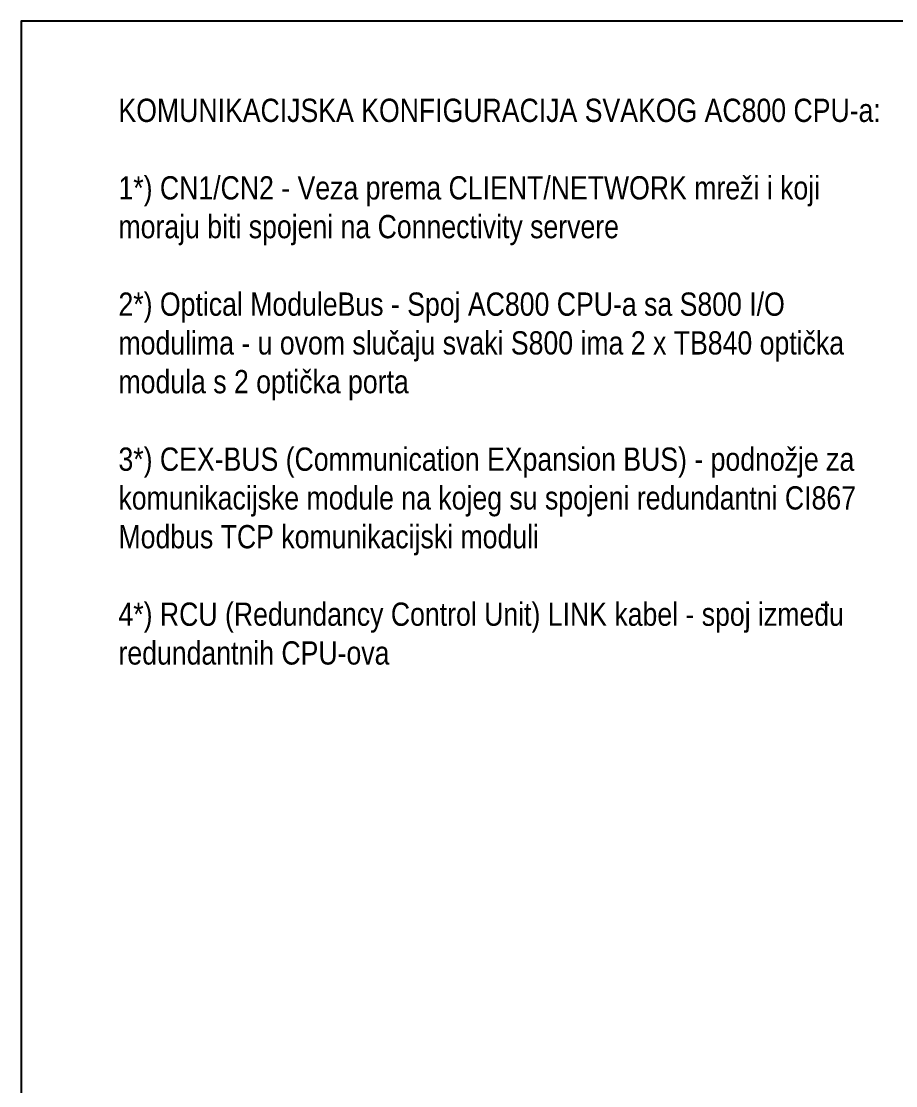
# Model space of a CAD drawing. Header units: inches. Extents: x 67248 to 85686, y -40174 to -31152.
# Drawn here: x 74251 to 75154, y -38189 to -37090 of the extents above; entities that cross this region are included whole.
import ezdxf

# ---------------------------------------------------------------- set-up
doc = ezdxf.new("R2010")
doc.units = ezdxf.units.IN
doc.header["$MEASUREMENT"] = 0
doc.layers.add('! NO PLOT !', color=7, linetype='Continuous', true_color=0xff75dd, plot=False)
doc.styles.add('OPIS', font='ARIALN.TTF')

msp = doc.modelspace()

# ---------------------------------------------------------------- linework, layer by layer
at = {"layer": '! NO PLOT !'}
msp.add_lwpolyline([(74251.4, -40174.1), (76831.4, -40174.1), (76831.4, -39712.1), (78931.4, -39712.1), (78931.4, -37090.1), (74251.4, -37090.1), (74251.4, -40174.1)], dxfattribs=at)

# ---------------------------------------------------------------- texts
at = {"layer": '! NO PLOT !', "color": 0, "insert": (74351.7, -37170), "char_height": 24, "width": 763.853, "attachment_point": 1, "style": 'OPIS'}
msp.add_mtext('{\\C256;KOMUNIKACIJSKA KONFIGURACIJA SVAKOG AC800 CPU-a:^J^J1*) CN1/CN2 - Veza prema CLIENT/NETWORK mreži i koji moraju biti spojeni na Connectivity servere^J^J2*) Optical ModuleBus - Spoj AC800 CPU-a sa S800 I/O modulima - u ovom slučaju svaki S800 ima 2 x TB840 optička modula s 2 optička porta^J^J3*) CEX-BUS (Communication EXpansion BUS) - podnožje za komunikacijske module na kojeg su spojeni redundantni CI867 Modbus TCP komunikacijski moduli\\P^J4*) RCU (Redundancy Control Unit) LINK kabel - spoj između redundantnih CPU-ova}', dxfattribs=at)

doc.saveas('drawing.dxf')
